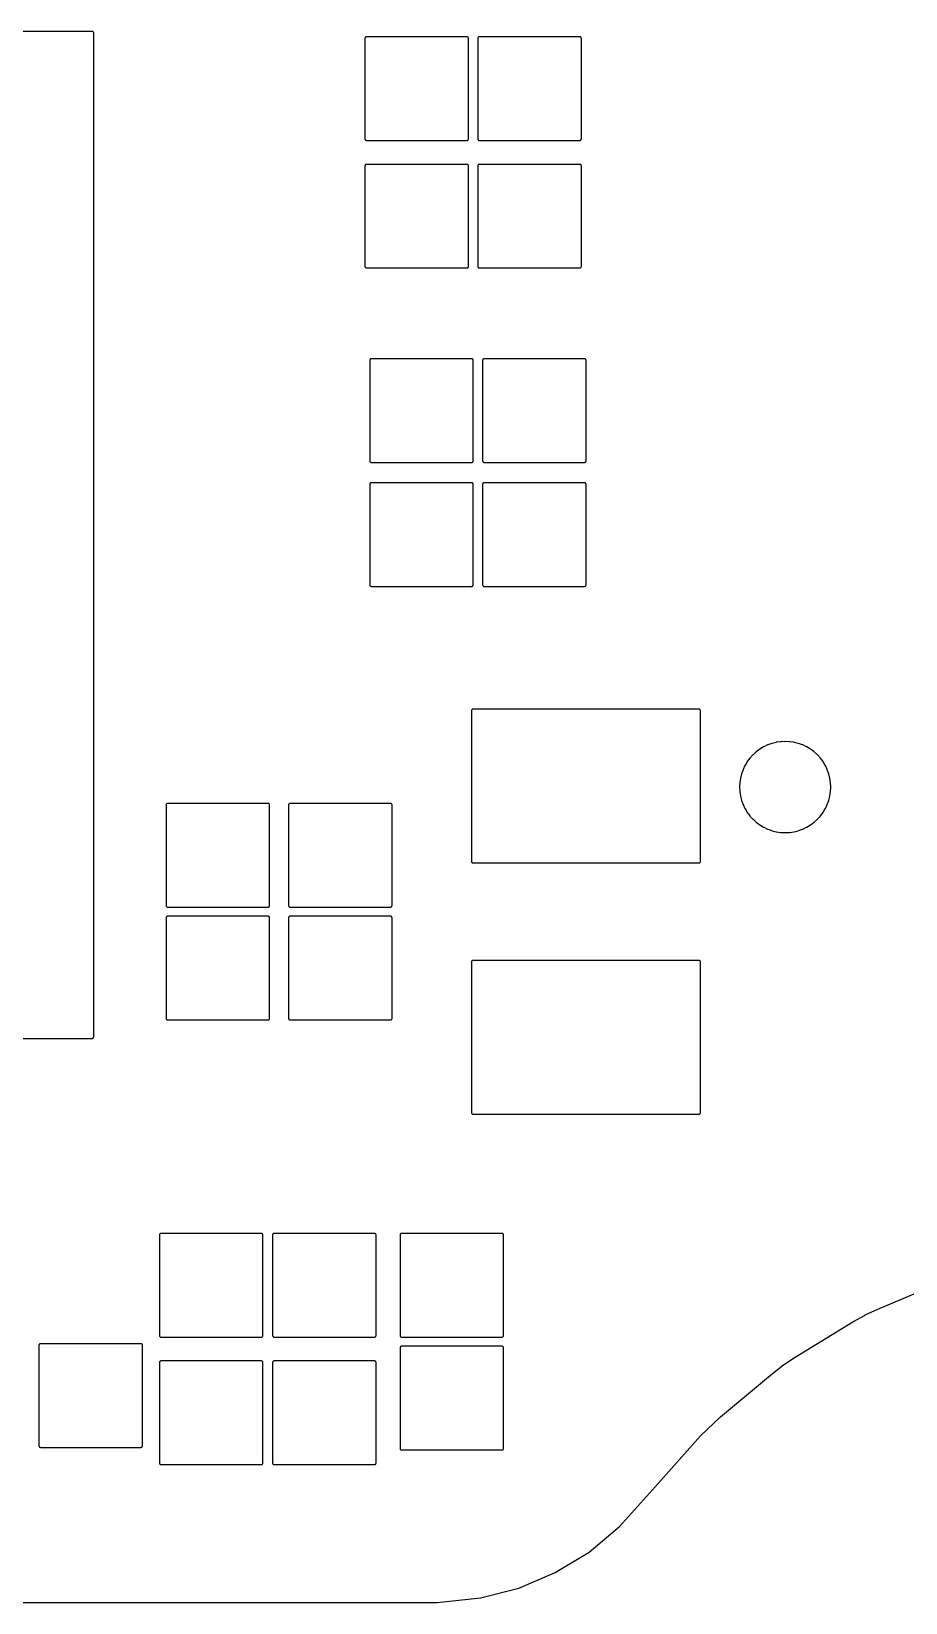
# Model space of a CAD drawing. Header units: inches. Extents: x -0.5 to 10, y -2.4 to 3.9.
# Drawn here: x 1.6391 to 1.9134, y 3.0051 to 3.4979 of the extents above; entities that cross this region are included whole.
import ezdxf

# ---------------------------------------------------------------- set-up
doc = ezdxf.new("R2010")
doc.units = ezdxf.units.IN

msp = doc.modelspace()

# ---------------------------------------------------------------- linework, layer by layer
for points in [[(1.61685, 3.18205), (1.65815, 3.18205), (1.658175, 3.182051), (1.658224, 3.182056), (1.658272, 3.182065), (1.658319, 3.182079), (1.658364, 3.182098), (1.658407, 3.182121), (1.658448, 3.182149), (1.658486, 3.18218), (1.65852, 3.182214), (1.658551, 3.182252), (1.658579, 3.182293), (1.658602, 3.182336), (1.658621, 3.182381), (1.658635, 3.182428), (1.658644, 3.182476), (1.658649, 3.182525), (1.65865, 3.18255), (1.65865, 3.21395), (1.658649, 3.213975), (1.658647, 3.214), (1.658649, 3.214025), (1.65865, 3.21405), (1.65865, 3.24545), (1.658649, 3.245475), (1.658647, 3.2455), (1.658649, 3.245525), (1.65865, 3.24555), (1.65865, 3.29265), (1.658649, 3.292675), (1.658647, 3.2927), (1.658649, 3.292725), (1.65865, 3.29275), (1.65865, 3.32415), (1.658649, 3.324175), (1.658647, 3.3242), (1.658649, 3.324225), (1.65865, 3.32425), (1.65865, 3.35565), (1.658649, 3.355675), (1.658647, 3.3557), (1.658649, 3.355725), (1.65865, 3.35575), (1.65865, 3.38715), (1.658649, 3.387175), (1.658647, 3.3872), (1.658649, 3.387225), (1.65865, 3.38725), (1.65865, 3.41865), (1.658649, 3.418675), (1.658647, 3.4187), (1.658649, 3.418725), (1.65865, 3.41875), (1.65865, 3.45015), (1.658649, 3.450175), (1.658647, 3.4502), (1.658649, 3.450225), (1.65865, 3.45025), (1.65865, 3.48165), (1.658649, 3.481675), (1.658647, 3.4817), (1.658649, 3.481725), (1.65865, 3.48175), (1.65865, 3.49745), (1.658649, 3.497475), (1.658644, 3.497524), (1.658635, 3.497572), (1.658621, 3.497619), (1.658602, 3.497664), (1.658579, 3.497707), (1.658551, 3.497748), (1.65852, 3.497786), (1.658486, 3.49782), (1.658448, 3.497851), (1.658407, 3.497879), (1.658364, 3.497902), (1.658319, 3.497921), (1.658272, 3.497935), (1.658224, 3.497944), (1.658175, 3.497949), (1.65815, 3.49795), (1.61685, 3.49795)], [(1.5818, 3.00505), (1.766369, 3.00505), (1.77999, 3.006486), (1.792021, 3.009593), (1.803465, 3.014434), (1.814071, 3.020906), (1.823651, 3.028902), (1.834904, 3.041489), (1.849056, 3.057319), (1.849069, 3.057333), (1.849081, 3.057346), (1.855268, 3.063326), (1.85528, 3.063336), (1.855295, 3.06335), (1.871596, 3.076954), (1.871605, 3.076962), (1.87161, 3.076965), (1.875056, 3.079632), (1.87507, 3.079643), (1.875086, 3.079653), (1.878719, 3.082058), (1.878724, 3.082062), (1.878734, 3.082068), (1.896858, 3.093127), (1.896863, 3.09313), (1.896874, 3.093136), (1.900674, 3.095267), (1.900693, 3.095277), (1.900707, 3.095284), (1.904654, 3.097128), (1.904664, 3.097133), (1.904671, 3.097136), (1.924224, 3.105409)]]:
    msp.add_lwpolyline(points)
for points in [[(1.744225, 3.463751), (1.744225, 3.463751), (1.74425, 3.46375), (1.77575, 3.46375), (1.775775, 3.463751), (1.775824, 3.463756), (1.775872, 3.463765), (1.775919, 3.463779), (1.775964, 3.463798), (1.776007, 3.463821), (1.776048, 3.463849), (1.776086, 3.46388), (1.77612, 3.463914), (1.776151, 3.463952), (1.776179, 3.463993), (1.776202, 3.464036), (1.776221, 3.464081), (1.776235, 3.464128), (1.776244, 3.464176), (1.776249, 3.464225), (1.77625, 3.46425), (1.77625, 3.49575), (1.776249, 3.495775), (1.776244, 3.495824), (1.776235, 3.495872), (1.776221, 3.495919), (1.776202, 3.495964), (1.776179, 3.496007), (1.776151, 3.496048), (1.77612, 3.496086), (1.776086, 3.49612), (1.776048, 3.496151), (1.776007, 3.496179), (1.775964, 3.496202), (1.775919, 3.496221), (1.775872, 3.496235), (1.775824, 3.496244), (1.775775, 3.496249), (1.77575, 3.49625), (1.74425, 3.49625), (1.744225, 3.496249), (1.744176, 3.496244), (1.744128, 3.496235), (1.744081, 3.496221), (1.744036, 3.496202), (1.743993, 3.496179), (1.743952, 3.496151), (1.743914, 3.49612), (1.74388, 3.496086), (1.743849, 3.496048), (1.743821, 3.496007), (1.743798, 3.495964), (1.743779, 3.495919), (1.743765, 3.495872), (1.743756, 3.495824), (1.743751, 3.495775), (1.74375, 3.49575), (1.74375, 3.46425), (1.743751, 3.464225), (1.743756, 3.464176), (1.743765, 3.464128), (1.743779, 3.464081), (1.743798, 3.464036), (1.743821, 3.463993), (1.743849, 3.463952), (1.74388, 3.463914), (1.743914, 3.46388), (1.743952, 3.463849), (1.743993, 3.463821), (1.744036, 3.463798), (1.744081, 3.463779), (1.744128, 3.463765), (1.744176, 3.463756)], [(1.779625, 3.463751), (1.779625, 3.463751), (1.77965, 3.46375), (1.81115, 3.46375), (1.811175, 3.463751), (1.811224, 3.463756), (1.811272, 3.463765), (1.811319, 3.463779), (1.811364, 3.463798), (1.811407, 3.463821), (1.811448, 3.463849), (1.811486, 3.46388), (1.81152, 3.463914), (1.811551, 3.463952), (1.811579, 3.463993), (1.811602, 3.464036), (1.811621, 3.464081), (1.811635, 3.464128), (1.811644, 3.464176), (1.811649, 3.464225), (1.81165, 3.46425), (1.81165, 3.49575), (1.811649, 3.495775), (1.811644, 3.495824), (1.811635, 3.495872), (1.811621, 3.495919), (1.811602, 3.495964), (1.811579, 3.496007), (1.811551, 3.496048), (1.81152, 3.496086), (1.811486, 3.49612), (1.811448, 3.496151), (1.811407, 3.496179), (1.811364, 3.496202), (1.811319, 3.496221), (1.811272, 3.496235), (1.811224, 3.496244), (1.811175, 3.496249), (1.81115, 3.49625), (1.77965, 3.49625), (1.779625, 3.496249), (1.779576, 3.496244), (1.779528, 3.496235), (1.779481, 3.496221), (1.779436, 3.496202), (1.779393, 3.496179), (1.779352, 3.496151), (1.779314, 3.49612), (1.77928, 3.496086), (1.779249, 3.496048), (1.779221, 3.496007), (1.779198, 3.495964), (1.779179, 3.495919), (1.779165, 3.495872), (1.779156, 3.495824), (1.779151, 3.495775), (1.77915, 3.49575), (1.77915, 3.46425), (1.779151, 3.464225), (1.779156, 3.464176), (1.779165, 3.464128), (1.779179, 3.464081), (1.779198, 3.464036), (1.779221, 3.463993), (1.779249, 3.463952), (1.77928, 3.463914), (1.779314, 3.46388), (1.779352, 3.463849), (1.779393, 3.463821), (1.779436, 3.463798), (1.779481, 3.463779), (1.779528, 3.463765), (1.779576, 3.463756)], [(1.744225, 3.423751), (1.744225, 3.423751), (1.74425, 3.42375), (1.77575, 3.42375), (1.775775, 3.423751), (1.775824, 3.423756), (1.775872, 3.423765), (1.775919, 3.423779), (1.775964, 3.423798), (1.776007, 3.423821), (1.776048, 3.423849), (1.776086, 3.42388), (1.77612, 3.423914), (1.776151, 3.423952), (1.776179, 3.423993), (1.776202, 3.424036), (1.776221, 3.424081), (1.776235, 3.424128), (1.776244, 3.424176), (1.776249, 3.424225), (1.77625, 3.42425), (1.77625, 3.45575), (1.776249, 3.455775), (1.776244, 3.455824), (1.776235, 3.455872), (1.776221, 3.455919), (1.776202, 3.455964), (1.776179, 3.456007), (1.776151, 3.456048), (1.77612, 3.456086), (1.776086, 3.45612), (1.776048, 3.456151), (1.776007, 3.456179), (1.775964, 3.456202), (1.775919, 3.456221), (1.775872, 3.456235), (1.775824, 3.456244), (1.775775, 3.456249), (1.77575, 3.45625), (1.74425, 3.45625), (1.744225, 3.456249), (1.744176, 3.456244), (1.744128, 3.456235), (1.744081, 3.456221), (1.744036, 3.456202), (1.743993, 3.456179), (1.743952, 3.456151), (1.743914, 3.45612), (1.74388, 3.456086), (1.743849, 3.456048), (1.743821, 3.456007), (1.743798, 3.455964), (1.743779, 3.455919), (1.743765, 3.455872), (1.743756, 3.455824), (1.743751, 3.455775), (1.74375, 3.45575), (1.74375, 3.42425), (1.743751, 3.424225), (1.743756, 3.424176), (1.743765, 3.424128), (1.743779, 3.424081), (1.743798, 3.424036), (1.743821, 3.423993), (1.743849, 3.423952), (1.74388, 3.423914), (1.743914, 3.42388), (1.743952, 3.423849), (1.743993, 3.423821), (1.744036, 3.423798), (1.744081, 3.423779), (1.744128, 3.423765), (1.744176, 3.423756)], [(1.779625, 3.423751), (1.779625, 3.423751), (1.77965, 3.42375), (1.81115, 3.42375), (1.811175, 3.423751), (1.811224, 3.423756), (1.811272, 3.423765), (1.811319, 3.423779), (1.811364, 3.423798), (1.811407, 3.423821), (1.811448, 3.423849), (1.811486, 3.42388), (1.81152, 3.423914), (1.811551, 3.423952), (1.811579, 3.423993), (1.811602, 3.424036), (1.811621, 3.424081), (1.811635, 3.424128), (1.811644, 3.424176), (1.811649, 3.424225), (1.81165, 3.42425), (1.81165, 3.45575), (1.811649, 3.455775), (1.811644, 3.455824), (1.811635, 3.455872), (1.811621, 3.455919), (1.811602, 3.455964), (1.811579, 3.456007), (1.811551, 3.456048), (1.81152, 3.456086), (1.811486, 3.45612), (1.811448, 3.456151), (1.811407, 3.456179), (1.811364, 3.456202), (1.811319, 3.456221), (1.811272, 3.456235), (1.811224, 3.456244), (1.811175, 3.456249), (1.81115, 3.45625), (1.77965, 3.45625), (1.779625, 3.456249), (1.779576, 3.456244), (1.779528, 3.456235), (1.779481, 3.456221), (1.779436, 3.456202), (1.779393, 3.456179), (1.779352, 3.456151), (1.779314, 3.45612), (1.77928, 3.456086), (1.779249, 3.456048), (1.779221, 3.456007), (1.779198, 3.455964), (1.779179, 3.455919), (1.779165, 3.455872), (1.779156, 3.455824), (1.779151, 3.455775), (1.77915, 3.45575), (1.77915, 3.42425), (1.779151, 3.424225), (1.779156, 3.424176), (1.779165, 3.424128), (1.779179, 3.424081), (1.779198, 3.424036), (1.779221, 3.423993), (1.779249, 3.423952), (1.77928, 3.423914), (1.779314, 3.42388), (1.779352, 3.423849), (1.779393, 3.423821), (1.779436, 3.423798), (1.779481, 3.423779), (1.779528, 3.423765), (1.779576, 3.423756)], [(1.745725, 3.362751), (1.745725, 3.362751), (1.74575, 3.36275), (1.77725, 3.36275), (1.777275, 3.362751), (1.777324, 3.362756), (1.777372, 3.362765), (1.777419, 3.362779), (1.777464, 3.362798), (1.777507, 3.362821), (1.777548, 3.362849), (1.777586, 3.36288), (1.77762, 3.362914), (1.777651, 3.362952), (1.777679, 3.362993), (1.777702, 3.363036), (1.777721, 3.363081), (1.777735, 3.363128), (1.777744, 3.363176), (1.777749, 3.363225), (1.77775, 3.36325), (1.77775, 3.39475), (1.777749, 3.394775), (1.777744, 3.394824), (1.777735, 3.394872), (1.777721, 3.394919), (1.777702, 3.394964), (1.777679, 3.395007), (1.777651, 3.395048), (1.77762, 3.395086), (1.777586, 3.39512), (1.777548, 3.395151), (1.777507, 3.395179), (1.777464, 3.395202), (1.777419, 3.395221), (1.777372, 3.395235), (1.777324, 3.395244), (1.777275, 3.395249), (1.77725, 3.39525), (1.74575, 3.39525), (1.745725, 3.395249), (1.745676, 3.395244), (1.745628, 3.395235), (1.745581, 3.395221), (1.745536, 3.395202), (1.745493, 3.395179), (1.745452, 3.395151), (1.745414, 3.39512), (1.74538, 3.395086), (1.745349, 3.395048), (1.745321, 3.395007), (1.745298, 3.394964), (1.745279, 3.394919), (1.745265, 3.394872), (1.745256, 3.394824), (1.745251, 3.394775), (1.74525, 3.39475), (1.74525, 3.36325), (1.745251, 3.363225), (1.745256, 3.363176), (1.745265, 3.363128), (1.745279, 3.363081), (1.745298, 3.363036), (1.745321, 3.362993), (1.745349, 3.362952), (1.74538, 3.362914), (1.745414, 3.36288), (1.745452, 3.362849), (1.745493, 3.362821), (1.745536, 3.362798), (1.745581, 3.362779), (1.745628, 3.362765), (1.745676, 3.362756)], [(1.781125, 3.362751), (1.781125, 3.362751), (1.78115, 3.36275), (1.81265, 3.36275), (1.812675, 3.362751), (1.812724, 3.362756), (1.812772, 3.362765), (1.812819, 3.362779), (1.812864, 3.362798), (1.812907, 3.362821), (1.812948, 3.362849), (1.812986, 3.36288), (1.81302, 3.362914), (1.813051, 3.362952), (1.813079, 3.362993), (1.813102, 3.363036), (1.813121, 3.363081), (1.813135, 3.363128), (1.813144, 3.363176), (1.813149, 3.363225), (1.81315, 3.36325), (1.81315, 3.39475), (1.813149, 3.394775), (1.813144, 3.394824), (1.813135, 3.394872), (1.813121, 3.394919), (1.813102, 3.394964), (1.813079, 3.395007), (1.813051, 3.395048), (1.81302, 3.395086), (1.812986, 3.39512), (1.812948, 3.395151), (1.812907, 3.395179), (1.812864, 3.395202), (1.812819, 3.395221), (1.812772, 3.395235), (1.812724, 3.395244), (1.812675, 3.395249), (1.81265, 3.39525), (1.78115, 3.39525), (1.781125, 3.395249), (1.781076, 3.395244), (1.781028, 3.395235), (1.780981, 3.395221), (1.780936, 3.395202), (1.780893, 3.395179), (1.780852, 3.395151), (1.780814, 3.39512), (1.78078, 3.395086), (1.780749, 3.395048), (1.780721, 3.395007), (1.780698, 3.394964), (1.780679, 3.394919), (1.780665, 3.394872), (1.780656, 3.394824), (1.780651, 3.394775), (1.78065, 3.39475), (1.78065, 3.36325), (1.780651, 3.363225), (1.780656, 3.363176), (1.780665, 3.363128), (1.780679, 3.363081), (1.780698, 3.363036), (1.780721, 3.362993), (1.780749, 3.362952), (1.78078, 3.362914), (1.780814, 3.36288), (1.780852, 3.362849), (1.780893, 3.362821), (1.780936, 3.362798), (1.780981, 3.362779), (1.781028, 3.362765), (1.781076, 3.362756)], [(1.745725, 3.323851), (1.745725, 3.323851), (1.74575, 3.32385), (1.77725, 3.32385), (1.777275, 3.323851), (1.777324, 3.323856), (1.777372, 3.323865), (1.777419, 3.323879), (1.777464, 3.323898), (1.777507, 3.323921), (1.777548, 3.323949), (1.777586, 3.32398), (1.77762, 3.324014), (1.777651, 3.324052), (1.777679, 3.324093), (1.777702, 3.324136), (1.777721, 3.324181), (1.777735, 3.324228), (1.777744, 3.324276), (1.777749, 3.324325), (1.77775, 3.32435), (1.77775, 3.35585), (1.777749, 3.355875), (1.777744, 3.355924), (1.777735, 3.355972), (1.777721, 3.356019), (1.777702, 3.356064), (1.777679, 3.356107), (1.777651, 3.356148), (1.77762, 3.356186), (1.777586, 3.35622), (1.777548, 3.356251), (1.777507, 3.356279), (1.777464, 3.356302), (1.777419, 3.356321), (1.777372, 3.356335), (1.777324, 3.356344), (1.777275, 3.356349), (1.77725, 3.35635), (1.74575, 3.35635), (1.745725, 3.356349), (1.745676, 3.356344), (1.745628, 3.356335), (1.745581, 3.356321), (1.745536, 3.356302), (1.745493, 3.356279), (1.745452, 3.356251), (1.745414, 3.35622), (1.74538, 3.356186), (1.745349, 3.356148), (1.745321, 3.356107), (1.745298, 3.356064), (1.745279, 3.356019), (1.745265, 3.355972), (1.745256, 3.355924), (1.745251, 3.355875), (1.74525, 3.35585), (1.74525, 3.32435), (1.745251, 3.324325), (1.745256, 3.324276), (1.745265, 3.324228), (1.745279, 3.324181), (1.745298, 3.324136), (1.745321, 3.324093), (1.745349, 3.324052), (1.74538, 3.324014), (1.745414, 3.32398), (1.745452, 3.323949), (1.745493, 3.323921), (1.745536, 3.323898), (1.745581, 3.323879), (1.745628, 3.323865), (1.745676, 3.323856)], [(1.781125, 3.323851), (1.781125, 3.323851), (1.78115, 3.32385), (1.81265, 3.32385), (1.812675, 3.323851), (1.812724, 3.323856), (1.812772, 3.323865), (1.812819, 3.323879), (1.812864, 3.323898), (1.812907, 3.323921), (1.812948, 3.323949), (1.812986, 3.32398), (1.81302, 3.324014), (1.813051, 3.324052), (1.813079, 3.324093), (1.813102, 3.324136), (1.813121, 3.324181), (1.813135, 3.324228), (1.813144, 3.324276), (1.813149, 3.324325), (1.81315, 3.32435), (1.81315, 3.35585), (1.813149, 3.355875), (1.813144, 3.355924), (1.813135, 3.355972), (1.813121, 3.356019), (1.813102, 3.356064), (1.813079, 3.356107), (1.813051, 3.356148), (1.81302, 3.356186), (1.812986, 3.35622), (1.812948, 3.356251), (1.812907, 3.356279), (1.812864, 3.356302), (1.812819, 3.356321), (1.812772, 3.356335), (1.812724, 3.356344), (1.812675, 3.356349), (1.81265, 3.35635), (1.78115, 3.35635), (1.781125, 3.356349), (1.781076, 3.356344), (1.781028, 3.356335), (1.780981, 3.356321), (1.780936, 3.356302), (1.780893, 3.356279), (1.780852, 3.356251), (1.780814, 3.35622), (1.78078, 3.356186), (1.780749, 3.356148), (1.780721, 3.356107), (1.780698, 3.356064), (1.780679, 3.356019), (1.780665, 3.355972), (1.780656, 3.355924), (1.780651, 3.355875), (1.78065, 3.35585), (1.78065, 3.32435), (1.780651, 3.324325), (1.780656, 3.324276), (1.780665, 3.324228), (1.780679, 3.324181), (1.780698, 3.324136), (1.780721, 3.324093), (1.780749, 3.324052), (1.78078, 3.324014), (1.780814, 3.32398), (1.780852, 3.323949), (1.780893, 3.323921), (1.780936, 3.323898), (1.780981, 3.323879), (1.781028, 3.323865), (1.781076, 3.323856)], [(1.777625, 3.237101), (1.777625, 3.237101), (1.77765, 3.2371), (1.84855, 3.2371), (1.848575, 3.237101), (1.848624, 3.237106), (1.848672, 3.237115), (1.848719, 3.237129), (1.848764, 3.237148), (1.848807, 3.237171), (1.848848, 3.237199), (1.848886, 3.23723), (1.84892, 3.237264), (1.848951, 3.237302), (1.848979, 3.237343), (1.849002, 3.237386), (1.849021, 3.237431), (1.849035, 3.237478), (1.849044, 3.237526), (1.849049, 3.237575), (1.84905, 3.2376), (1.84905, 3.2848), (1.849049, 3.284825), (1.849044, 3.284874), (1.849035, 3.284922), (1.849021, 3.284969), (1.849002, 3.285014), (1.848979, 3.285057), (1.848951, 3.285098), (1.84892, 3.285136), (1.848886, 3.28517), (1.848848, 3.285201), (1.848807, 3.285229), (1.848764, 3.285252), (1.848719, 3.285271), (1.848672, 3.285285), (1.848624, 3.285294), (1.848575, 3.285299), (1.84855, 3.2853), (1.77765, 3.2853), (1.777625, 3.285299), (1.777576, 3.285294), (1.777528, 3.285285), (1.777481, 3.285271), (1.777436, 3.285252), (1.777393, 3.285229), (1.777352, 3.285201), (1.777314, 3.28517), (1.77728, 3.285136), (1.777249, 3.285098), (1.777221, 3.285057), (1.777198, 3.285014), (1.777179, 3.284969), (1.777165, 3.284922), (1.777156, 3.284874), (1.777151, 3.284825), (1.77715, 3.2848), (1.77715, 3.2376), (1.777151, 3.237575), (1.777156, 3.237526), (1.777165, 3.237478), (1.777179, 3.237431), (1.777198, 3.237386), (1.777221, 3.237343), (1.777249, 3.237302), (1.77728, 3.237264), (1.777314, 3.23723), (1.777352, 3.237199), (1.777393, 3.237171), (1.777436, 3.237148), (1.777481, 3.237129), (1.777528, 3.237115), (1.777576, 3.237106)], [(1.889899, 3.260925), (1.889833, 3.262277), (1.889831, 3.262304), (1.889828, 3.262326), (1.889629, 3.263666), (1.889625, 3.263689), (1.88962, 3.263714), (1.889291, 3.265027), (1.889285, 3.265049), (1.889277, 3.265074), (1.88882, 3.266349), (1.888812, 3.266371), (1.888802, 3.266395), (1.888223, 3.267619), (1.888213, 3.267639), (1.888199, 3.267662), (1.887503, 3.268824), (1.887488, 3.268848), (1.887476, 3.268865), (1.886669, 3.269952), (1.886655, 3.269971), (1.886638, 3.26999), (1.885729, 3.270994), (1.885712, 3.271012), (1.885694, 3.271029), (1.88469, 3.271938), (1.884671, 3.271955), (1.884652, 3.271969), (1.883565, 3.272776), (1.883548, 3.272788), (1.883524, 3.272803), (1.882362, 3.273499), (1.882339, 3.273513), (1.882319, 3.273523), (1.881095, 3.274102), (1.881071, 3.274112), (1.881049, 3.27412), (1.879774, 3.274577), (1.879749, 3.274585), (1.879727, 3.274591), (1.878414, 3.27492), (1.878389, 3.274925), (1.878366, 3.274929), (1.877026, 3.275128), (1.877004, 3.275131), (1.876977, 3.275133), (1.875625, 3.275199), (1.8756, 3.2752), (1.875575, 3.275199), (1.874223, 3.275133), (1.874196, 3.275131), (1.874174, 3.275128), (1.872834, 3.274929), (1.872811, 3.274925), (1.872786, 3.27492), (1.871473, 3.274591), (1.871451, 3.274585), (1.871426, 3.274577), (1.870151, 3.27412), (1.870129, 3.274112), (1.870105, 3.274102), (1.868881, 3.273523), (1.868861, 3.273513), (1.868838, 3.273499), (1.867676, 3.272803), (1.867652, 3.272788), (1.867635, 3.272776), (1.866548, 3.271969), (1.866529, 3.271955), (1.86651, 3.271938), (1.865506, 3.271029), (1.865488, 3.271012), (1.865471, 3.270994), (1.864562, 3.26999), (1.864545, 3.269971), (1.864531, 3.269952), (1.863724, 3.268865), (1.863712, 3.268848), (1.863697, 3.268824), (1.863001, 3.267662), (1.862987, 3.267639), (1.862977, 3.267619), (1.862398, 3.266395), (1.862388, 3.266371), (1.86238, 3.266349), (1.861923, 3.265074), (1.861915, 3.265049), (1.861909, 3.265027), (1.86158, 3.263714), (1.861575, 3.263689), (1.861571, 3.263666), (1.861372, 3.262326), (1.861369, 3.262304), (1.861367, 3.262277), (1.861301, 3.260925), (1.8613, 3.2609), (1.861301, 3.260875), (1.861367, 3.259523), (1.861369, 3.259496), (1.861372, 3.259474), (1.861571, 3.258134), (1.861575, 3.258111), (1.86158, 3.258086), (1.861909, 3.256773), (1.861915, 3.256751), (1.861923, 3.256726), (1.86238, 3.255451), (1.862388, 3.255429), (1.862398, 3.255405), (1.862977, 3.254181), (1.862987, 3.254161), (1.863001, 3.254138), (1.863697, 3.252976), (1.863712, 3.252952), (1.863724, 3.252935), (1.864531, 3.251848), (1.864545, 3.251829), (1.864562, 3.25181), (1.865471, 3.250806), (1.865488, 3.250788), (1.865506, 3.250771), (1.86651, 3.249862), (1.866529, 3.249845), (1.866548, 3.249831), (1.867635, 3.249024), (1.867652, 3.249012), (1.867676, 3.248997), (1.868838, 3.248301), (1.868861, 3.248287), (1.868881, 3.248277), (1.870105, 3.247698), (1.870129, 3.247688), (1.870151, 3.24768), (1.871426, 3.247223), (1.871451, 3.247215), (1.871473, 3.247209), (1.872786, 3.24688), (1.872811, 3.246875), (1.872834, 3.246871), (1.874174, 3.246672), (1.874196, 3.246669), (1.874223, 3.246667), (1.875575, 3.246601), (1.8756, 3.2466), (1.875625, 3.246601), (1.876977, 3.246667), (1.877004, 3.246669), (1.877026, 3.246672), (1.878366, 3.246871), (1.878389, 3.246875), (1.878414, 3.24688), (1.879727, 3.247209), (1.879749, 3.247215), (1.879774, 3.247223), (1.881049, 3.24768), (1.881071, 3.247688), (1.881095, 3.247698), (1.882319, 3.248277), (1.882339, 3.248287), (1.882362, 3.248301), (1.883524, 3.248997), (1.883548, 3.249012), (1.883565, 3.249024), (1.884652, 3.249831), (1.884671, 3.249845), (1.88469, 3.249862), (1.885694, 3.250771), (1.885712, 3.250788), (1.885729, 3.250806), (1.886638, 3.25181), (1.886655, 3.251829), (1.886669, 3.251848), (1.887476, 3.252935), (1.887488, 3.252952), (1.887503, 3.252976), (1.888199, 3.254138), (1.888213, 3.254161), (1.888223, 3.254181), (1.888802, 3.255405), (1.888812, 3.255429), (1.88882, 3.255451), (1.889277, 3.256726), (1.889285, 3.256751), (1.889291, 3.256773), (1.88962, 3.258086), (1.889625, 3.258111), (1.889629, 3.258134), (1.889828, 3.259474), (1.889831, 3.259496), (1.889833, 3.259523), (1.889899, 3.260875), (1.8899, 3.2609)], [(1.681825, 3.223251), (1.681825, 3.223251), (1.68185, 3.22325), (1.71335, 3.22325), (1.713375, 3.223251), (1.713424, 3.223256), (1.713472, 3.223265), (1.713519, 3.223279), (1.713564, 3.223298), (1.713607, 3.223321), (1.713648, 3.223349), (1.713686, 3.22338), (1.71372, 3.223414), (1.713751, 3.223452), (1.713779, 3.223493), (1.713802, 3.223536), (1.713821, 3.223581), (1.713835, 3.223628), (1.713844, 3.223676), (1.713849, 3.223725), (1.71385, 3.22375), (1.71385, 3.25525), (1.713849, 3.255275), (1.713844, 3.255324), (1.713835, 3.255372), (1.713821, 3.255419), (1.713802, 3.255464), (1.713779, 3.255507), (1.713751, 3.255548), (1.71372, 3.255586), (1.713686, 3.25562), (1.713648, 3.255651), (1.713607, 3.255679), (1.713564, 3.255702), (1.713519, 3.255721), (1.713472, 3.255735), (1.713424, 3.255744), (1.713375, 3.255749), (1.71335, 3.25575), (1.68185, 3.25575), (1.681825, 3.255749), (1.681776, 3.255744), (1.681728, 3.255735), (1.681681, 3.255721), (1.681636, 3.255702), (1.681593, 3.255679), (1.681552, 3.255651), (1.681514, 3.25562), (1.68148, 3.255586), (1.681449, 3.255548), (1.681421, 3.255507), (1.681398, 3.255464), (1.681379, 3.255419), (1.681365, 3.255372), (1.681356, 3.255324), (1.681351, 3.255275), (1.68135, 3.25525), (1.68135, 3.22375), (1.681351, 3.223725), (1.681356, 3.223676), (1.681365, 3.223628), (1.681379, 3.223581), (1.681398, 3.223536), (1.681421, 3.223493), (1.681449, 3.223452), (1.68148, 3.223414), (1.681514, 3.22338), (1.681552, 3.223349), (1.681593, 3.223321), (1.681636, 3.223298), (1.681681, 3.223279), (1.681728, 3.223265), (1.681776, 3.223256)], [(1.720225, 3.223251), (1.720225, 3.223251), (1.72025, 3.22325), (1.75175, 3.22325), (1.751775, 3.223251), (1.751824, 3.223256), (1.751872, 3.223265), (1.751919, 3.223279), (1.751964, 3.223298), (1.752007, 3.223321), (1.752048, 3.223349), (1.752086, 3.22338), (1.75212, 3.223414), (1.752151, 3.223452), (1.752179, 3.223493), (1.752202, 3.223536), (1.752221, 3.223581), (1.752235, 3.223628), (1.752244, 3.223676), (1.752249, 3.223725), (1.75225, 3.22375), (1.75225, 3.25525), (1.752249, 3.255275), (1.752244, 3.255324), (1.752235, 3.255372), (1.752221, 3.255419), (1.752202, 3.255464), (1.752179, 3.255507), (1.752151, 3.255548), (1.75212, 3.255586), (1.752086, 3.25562), (1.752048, 3.255651), (1.752007, 3.255679), (1.751964, 3.255702), (1.751919, 3.255721), (1.751872, 3.255735), (1.751824, 3.255744), (1.751775, 3.255749), (1.75175, 3.25575), (1.72025, 3.25575), (1.720225, 3.255749), (1.720176, 3.255744), (1.720128, 3.255735), (1.720081, 3.255721), (1.720036, 3.255702), (1.719993, 3.255679), (1.719952, 3.255651), (1.719914, 3.25562), (1.71988, 3.255586), (1.719849, 3.255548), (1.719821, 3.255507), (1.719798, 3.255464), (1.719779, 3.255419), (1.719765, 3.255372), (1.719756, 3.255324), (1.719751, 3.255275), (1.71975, 3.25525), (1.71975, 3.22375), (1.719751, 3.223725), (1.719756, 3.223676), (1.719765, 3.223628), (1.719779, 3.223581), (1.719798, 3.223536), (1.719821, 3.223493), (1.719849, 3.223452), (1.71988, 3.223414), (1.719914, 3.22338), (1.719952, 3.223349), (1.719993, 3.223321), (1.720036, 3.223298), (1.720081, 3.223279), (1.720128, 3.223265), (1.720176, 3.223256)], [(1.681825, 3.187851), (1.681825, 3.187851), (1.68185, 3.18785), (1.71335, 3.18785), (1.713375, 3.187851), (1.713424, 3.187856), (1.713472, 3.187865), (1.713519, 3.187879), (1.713564, 3.187898), (1.713607, 3.187921), (1.713648, 3.187949), (1.713686, 3.18798), (1.71372, 3.188014), (1.713751, 3.188052), (1.713779, 3.188093), (1.713802, 3.188136), (1.713821, 3.188181), (1.713835, 3.188228), (1.713844, 3.188276), (1.713849, 3.188325), (1.71385, 3.18835), (1.71385, 3.21985), (1.713849, 3.219875), (1.713844, 3.219924), (1.713835, 3.219972), (1.713821, 3.220019), (1.713802, 3.220064), (1.713779, 3.220107), (1.713751, 3.220148), (1.71372, 3.220186), (1.713686, 3.22022), (1.713648, 3.220251), (1.713607, 3.220279), (1.713564, 3.220302), (1.713519, 3.220321), (1.713472, 3.220335), (1.713424, 3.220344), (1.713375, 3.220349), (1.71335, 3.22035), (1.68185, 3.22035), (1.681825, 3.220349), (1.681776, 3.220344), (1.681728, 3.220335), (1.681681, 3.220321), (1.681636, 3.220302), (1.681593, 3.220279), (1.681552, 3.220251), (1.681514, 3.22022), (1.68148, 3.220186), (1.681449, 3.220148), (1.681421, 3.220107), (1.681398, 3.220064), (1.681379, 3.220019), (1.681365, 3.219972), (1.681356, 3.219924), (1.681351, 3.219875), (1.68135, 3.21985), (1.68135, 3.18835), (1.681351, 3.188325), (1.681356, 3.188276), (1.681365, 3.188228), (1.681379, 3.188181), (1.681398, 3.188136), (1.681421, 3.188093), (1.681449, 3.188052), (1.68148, 3.188014), (1.681514, 3.18798), (1.681552, 3.187949), (1.681593, 3.187921), (1.681636, 3.187898), (1.681681, 3.187879), (1.681728, 3.187865), (1.681776, 3.187856)], [(1.720225, 3.187851), (1.720225, 3.187851), (1.72025, 3.18785), (1.75175, 3.18785), (1.751775, 3.187851), (1.751824, 3.187856), (1.751872, 3.187865), (1.751919, 3.187879), (1.751964, 3.187898), (1.752007, 3.187921), (1.752048, 3.187949), (1.752086, 3.18798), (1.75212, 3.188014), (1.752151, 3.188052), (1.752179, 3.188093), (1.752202, 3.188136), (1.752221, 3.188181), (1.752235, 3.188228), (1.752244, 3.188276), (1.752249, 3.188325), (1.75225, 3.18835), (1.75225, 3.21985), (1.752249, 3.219875), (1.752244, 3.219924), (1.752235, 3.219972), (1.752221, 3.220019), (1.752202, 3.220064), (1.752179, 3.220107), (1.752151, 3.220148), (1.75212, 3.220186), (1.752086, 3.22022), (1.752048, 3.220251), (1.752007, 3.220279), (1.751964, 3.220302), (1.751919, 3.220321), (1.751872, 3.220335), (1.751824, 3.220344), (1.751775, 3.220349), (1.75175, 3.22035), (1.72025, 3.22035), (1.720225, 3.220349), (1.720176, 3.220344), (1.720128, 3.220335), (1.720081, 3.220321), (1.720036, 3.220302), (1.719993, 3.220279), (1.719952, 3.220251), (1.719914, 3.22022), (1.71988, 3.220186), (1.719849, 3.220148), (1.719821, 3.220107), (1.719798, 3.220064), (1.719779, 3.220019), (1.719765, 3.219972), (1.719756, 3.219924), (1.719751, 3.219875), (1.71975, 3.21985), (1.71975, 3.18835), (1.719751, 3.188325), (1.719756, 3.188276), (1.719765, 3.188228), (1.719779, 3.188181), (1.719798, 3.188136), (1.719821, 3.188093), (1.719849, 3.188052), (1.71988, 3.188014), (1.719914, 3.18798), (1.719952, 3.187949), (1.719993, 3.187921), (1.720036, 3.187898), (1.720081, 3.187879), (1.720128, 3.187865), (1.720176, 3.187856)], [(1.777625, 3.158301), (1.777625, 3.158301), (1.77765, 3.1583), (1.84855, 3.1583), (1.848575, 3.158301), (1.848624, 3.158306), (1.848672, 3.158315), (1.848719, 3.158329), (1.848764, 3.158348), (1.848807, 3.158371), (1.848848, 3.158399), (1.848886, 3.15843), (1.84892, 3.158464), (1.848951, 3.158502), (1.848979, 3.158543), (1.849002, 3.158586), (1.849021, 3.158631), (1.849035, 3.158678), (1.849044, 3.158726), (1.849049, 3.158775), (1.84905, 3.1588), (1.84905, 3.206), (1.849049, 3.206025), (1.849044, 3.206074), (1.849035, 3.206122), (1.849021, 3.206169), (1.849002, 3.206214), (1.848979, 3.206257), (1.848951, 3.206298), (1.84892, 3.206336), (1.848886, 3.20637), (1.848848, 3.206401), (1.848807, 3.206429), (1.848764, 3.206452), (1.848719, 3.206471), (1.848672, 3.206485), (1.848624, 3.206494), (1.848575, 3.206499), (1.84855, 3.2065), (1.77765, 3.2065), (1.777625, 3.206499), (1.777576, 3.206494), (1.777528, 3.206485), (1.777481, 3.206471), (1.777436, 3.206452), (1.777393, 3.206429), (1.777352, 3.206401), (1.777314, 3.20637), (1.77728, 3.206336), (1.777249, 3.206298), (1.777221, 3.206257), (1.777198, 3.206214), (1.777179, 3.206169), (1.777165, 3.206122), (1.777156, 3.206074), (1.777151, 3.206025), (1.77715, 3.206), (1.77715, 3.1588), (1.777151, 3.158775), (1.777156, 3.158726), (1.777165, 3.158678), (1.777179, 3.158631), (1.777198, 3.158586), (1.777221, 3.158543), (1.777249, 3.158502), (1.77728, 3.158464), (1.777314, 3.15843), (1.777352, 3.158399), (1.777393, 3.158371), (1.777436, 3.158348), (1.777481, 3.158329), (1.777528, 3.158315), (1.777576, 3.158306)], [(1.679725, 3.088351), (1.679725, 3.088351), (1.67975, 3.08835), (1.71125, 3.08835), (1.711275, 3.088351), (1.711324, 3.088356), (1.711372, 3.088365), (1.711419, 3.088379), (1.711464, 3.088398), (1.711507, 3.088421), (1.711548, 3.088449), (1.711586, 3.08848), (1.71162, 3.088514), (1.711651, 3.088552), (1.711679, 3.088593), (1.711702, 3.088636), (1.711721, 3.088681), (1.711735, 3.088728), (1.711744, 3.088776), (1.711749, 3.088825), (1.71175, 3.08885), (1.71175, 3.12035), (1.711749, 3.120375), (1.711744, 3.120424), (1.711735, 3.120472), (1.711721, 3.120519), (1.711702, 3.120564), (1.711679, 3.120607), (1.711651, 3.120648), (1.71162, 3.120686), (1.711586, 3.12072), (1.711548, 3.120751), (1.711507, 3.120779), (1.711464, 3.120802), (1.711419, 3.120821), (1.711372, 3.120835), (1.711324, 3.120844), (1.711275, 3.120849), (1.71125, 3.12085), (1.67975, 3.12085), (1.679725, 3.120849), (1.679676, 3.120844), (1.679628, 3.120835), (1.679581, 3.120821), (1.679536, 3.120802), (1.679493, 3.120779), (1.679452, 3.120751), (1.679414, 3.12072), (1.67938, 3.120686), (1.679349, 3.120648), (1.679321, 3.120607), (1.679298, 3.120564), (1.679279, 3.120519), (1.679265, 3.120472), (1.679256, 3.120424), (1.679251, 3.120375), (1.67925, 3.12035), (1.67925, 3.08885), (1.679251, 3.088825), (1.679256, 3.088776), (1.679265, 3.088728), (1.679279, 3.088681), (1.679298, 3.088636), (1.679321, 3.088593), (1.679349, 3.088552), (1.67938, 3.088514), (1.679414, 3.08848), (1.679452, 3.088449), (1.679493, 3.088421), (1.679536, 3.088398), (1.679581, 3.088379), (1.679628, 3.088365), (1.679676, 3.088356)], [(1.715225, 3.088351), (1.715225, 3.088351), (1.71525, 3.08835), (1.74675, 3.08835), (1.746775, 3.088351), (1.746824, 3.088356), (1.746872, 3.088365), (1.746919, 3.088379), (1.746964, 3.088398), (1.747007, 3.088421), (1.747048, 3.088449), (1.747086, 3.08848), (1.74712, 3.088514), (1.747151, 3.088552), (1.747179, 3.088593), (1.747202, 3.088636), (1.747221, 3.088681), (1.747235, 3.088728), (1.747244, 3.088776), (1.747249, 3.088825), (1.74725, 3.08885), (1.74725, 3.12035), (1.747249, 3.120375), (1.747244, 3.120424), (1.747235, 3.120472), (1.747221, 3.120519), (1.747202, 3.120564), (1.747179, 3.120607), (1.747151, 3.120648), (1.74712, 3.120686), (1.747086, 3.12072), (1.747048, 3.120751), (1.747007, 3.120779), (1.746964, 3.120802), (1.746919, 3.120821), (1.746872, 3.120835), (1.746824, 3.120844), (1.746775, 3.120849), (1.74675, 3.12085), (1.71525, 3.12085), (1.715225, 3.120849), (1.715176, 3.120844), (1.715128, 3.120835), (1.715081, 3.120821), (1.715036, 3.120802), (1.714993, 3.120779), (1.714952, 3.120751), (1.714914, 3.12072), (1.71488, 3.120686), (1.714849, 3.120648), (1.714821, 3.120607), (1.714798, 3.120564), (1.714779, 3.120519), (1.714765, 3.120472), (1.714756, 3.120424), (1.714751, 3.120375), (1.71475, 3.12035), (1.71475, 3.08885), (1.714751, 3.088825), (1.714756, 3.088776), (1.714765, 3.088728), (1.714779, 3.088681), (1.714798, 3.088636), (1.714821, 3.088593), (1.714849, 3.088552), (1.71488, 3.088514), (1.714914, 3.08848), (1.714952, 3.088449), (1.714993, 3.088421), (1.715036, 3.088398), (1.715081, 3.088379), (1.715128, 3.088365), (1.715176, 3.088356)], [(1.755225, 3.088351), (1.755225, 3.088351), (1.75525, 3.08835), (1.78675, 3.08835), (1.786775, 3.088351), (1.786824, 3.088356), (1.786872, 3.088365), (1.786919, 3.088379), (1.786964, 3.088398), (1.787007, 3.088421), (1.787048, 3.088449), (1.787086, 3.08848), (1.78712, 3.088514), (1.787151, 3.088552), (1.787179, 3.088593), (1.787202, 3.088636), (1.787221, 3.088681), (1.787235, 3.088728), (1.787244, 3.088776), (1.787249, 3.088825), (1.78725, 3.08885), (1.78725, 3.12035), (1.787249, 3.120375), (1.787244, 3.120424), (1.787235, 3.120472), (1.787221, 3.120519), (1.787202, 3.120564), (1.787179, 3.120607), (1.787151, 3.120648), (1.78712, 3.120686), (1.787086, 3.12072), (1.787048, 3.120751), (1.787007, 3.120779), (1.786964, 3.120802), (1.786919, 3.120821), (1.786872, 3.120835), (1.786824, 3.120844), (1.786775, 3.120849), (1.78675, 3.12085), (1.75525, 3.12085), (1.755225, 3.120849), (1.755176, 3.120844), (1.755128, 3.120835), (1.755081, 3.120821), (1.755036, 3.120802), (1.754993, 3.120779), (1.754952, 3.120751), (1.754914, 3.12072), (1.75488, 3.120686), (1.754849, 3.120648), (1.754821, 3.120607), (1.754798, 3.120564), (1.754779, 3.120519), (1.754765, 3.120472), (1.754756, 3.120424), (1.754751, 3.120375), (1.75475, 3.12035), (1.75475, 3.08885), (1.754751, 3.088825), (1.754756, 3.088776), (1.754765, 3.088728), (1.754779, 3.088681), (1.754798, 3.088636), (1.754821, 3.088593), (1.754849, 3.088552), (1.75488, 3.088514), (1.754914, 3.08848), (1.754952, 3.088449), (1.754993, 3.088421), (1.755036, 3.088398), (1.755081, 3.088379), (1.755128, 3.088365), (1.755176, 3.088356)], [(1.641925, 3.053751), (1.641925, 3.053751), (1.64195, 3.05375), (1.67345, 3.05375), (1.673475, 3.053751), (1.673524, 3.053756), (1.673572, 3.053765), (1.673619, 3.053779), (1.673664, 3.053798), (1.673707, 3.053821), (1.673748, 3.053849), (1.673786, 3.05388), (1.67382, 3.053914), (1.673851, 3.053952), (1.673879, 3.053993), (1.673902, 3.054036), (1.673921, 3.054081), (1.673935, 3.054128), (1.673944, 3.054176), (1.673949, 3.054225), (1.67395, 3.05425), (1.67395, 3.08575), (1.673949, 3.085775), (1.673944, 3.085824), (1.673935, 3.085872), (1.673921, 3.085919), (1.673902, 3.085964), (1.673879, 3.086007), (1.673851, 3.086048), (1.67382, 3.086086), (1.673786, 3.08612), (1.673748, 3.086151), (1.673707, 3.086179), (1.673664, 3.086202), (1.673619, 3.086221), (1.673572, 3.086235), (1.673524, 3.086244), (1.673475, 3.086249), (1.67345, 3.08625), (1.64195, 3.08625), (1.641925, 3.086249), (1.641876, 3.086244), (1.641828, 3.086235), (1.641781, 3.086221), (1.641736, 3.086202), (1.641693, 3.086179), (1.641652, 3.086151), (1.641614, 3.08612), (1.64158, 3.086086), (1.641549, 3.086048), (1.641521, 3.086007), (1.641498, 3.085964), (1.641479, 3.085919), (1.641465, 3.085872), (1.641456, 3.085824), (1.641451, 3.085775), (1.64145, 3.08575), (1.64145, 3.05425), (1.641451, 3.054225), (1.641456, 3.054176), (1.641465, 3.054128), (1.641479, 3.054081), (1.641498, 3.054036), (1.641521, 3.053993), (1.641549, 3.053952), (1.64158, 3.053914), (1.641614, 3.05388), (1.641652, 3.053849), (1.641693, 3.053821), (1.641736, 3.053798), (1.641781, 3.053779), (1.641828, 3.053765), (1.641876, 3.053756)], [(1.679725, 3.048351), (1.679725, 3.048351), (1.67975, 3.04835), (1.71125, 3.04835), (1.711275, 3.048351), (1.711324, 3.048356), (1.711372, 3.048365), (1.711419, 3.048379), (1.711464, 3.048398), (1.711507, 3.048421), (1.711548, 3.048449), (1.711586, 3.04848), (1.71162, 3.048514), (1.711651, 3.048552), (1.711679, 3.048593), (1.711702, 3.048636), (1.711721, 3.048681), (1.711735, 3.048728), (1.711744, 3.048776), (1.711749, 3.048825), (1.71175, 3.04885), (1.71175, 3.08035), (1.711749, 3.080375), (1.711744, 3.080424), (1.711735, 3.080472), (1.711721, 3.080519), (1.711702, 3.080564), (1.711679, 3.080607), (1.711651, 3.080648), (1.71162, 3.080686), (1.711586, 3.08072), (1.711548, 3.080751), (1.711507, 3.080779), (1.711464, 3.080802), (1.711419, 3.080821), (1.711372, 3.080835), (1.711324, 3.080844), (1.711275, 3.080849), (1.71125, 3.08085), (1.67975, 3.08085), (1.679725, 3.080849), (1.679676, 3.080844), (1.679628, 3.080835), (1.679581, 3.080821), (1.679536, 3.080802), (1.679493, 3.080779), (1.679452, 3.080751), (1.679414, 3.08072), (1.67938, 3.080686), (1.679349, 3.080648), (1.679321, 3.080607), (1.679298, 3.080564), (1.679279, 3.080519), (1.679265, 3.080472), (1.679256, 3.080424), (1.679251, 3.080375), (1.67925, 3.08035), (1.67925, 3.04885), (1.679251, 3.048825), (1.679256, 3.048776), (1.679265, 3.048728), (1.679279, 3.048681), (1.679298, 3.048636), (1.679321, 3.048593), (1.679349, 3.048552), (1.67938, 3.048514), (1.679414, 3.04848), (1.679452, 3.048449), (1.679493, 3.048421), (1.679536, 3.048398), (1.679581, 3.048379), (1.679628, 3.048365), (1.679676, 3.048356)], [(1.715225, 3.048351), (1.715225, 3.048351), (1.71525, 3.04835), (1.74675, 3.04835), (1.746775, 3.048351), (1.746824, 3.048356), (1.746872, 3.048365), (1.746919, 3.048379), (1.746964, 3.048398), (1.747007, 3.048421), (1.747048, 3.048449), (1.747086, 3.04848), (1.74712, 3.048514), (1.747151, 3.048552), (1.747179, 3.048593), (1.747202, 3.048636), (1.747221, 3.048681), (1.747235, 3.048728), (1.747244, 3.048776), (1.747249, 3.048825), (1.74725, 3.04885), (1.74725, 3.08035), (1.747249, 3.080375), (1.747244, 3.080424), (1.747235, 3.080472), (1.747221, 3.080519), (1.747202, 3.080564), (1.747179, 3.080607), (1.747151, 3.080648), (1.74712, 3.080686), (1.747086, 3.08072), (1.747048, 3.080751), (1.747007, 3.080779), (1.746964, 3.080802), (1.746919, 3.080821), (1.746872, 3.080835), (1.746824, 3.080844), (1.746775, 3.080849), (1.74675, 3.08085), (1.71525, 3.08085), (1.715225, 3.080849), (1.715176, 3.080844), (1.715128, 3.080835), (1.715081, 3.080821), (1.715036, 3.080802), (1.714993, 3.080779), (1.714952, 3.080751), (1.714914, 3.08072), (1.71488, 3.080686), (1.714849, 3.080648), (1.714821, 3.080607), (1.714798, 3.080564), (1.714779, 3.080519), (1.714765, 3.080472), (1.714756, 3.080424), (1.714751, 3.080375), (1.71475, 3.08035), (1.71475, 3.04885), (1.714751, 3.048825), (1.714756, 3.048776), (1.714765, 3.048728), (1.714779, 3.048681), (1.714798, 3.048636), (1.714821, 3.048593), (1.714849, 3.048552), (1.71488, 3.048514), (1.714914, 3.04848), (1.714952, 3.048449), (1.714993, 3.048421), (1.715036, 3.048398), (1.715081, 3.048379), (1.715128, 3.048365), (1.715176, 3.048356)], [(1.755225, 3.052951), (1.755225, 3.052951), (1.75525, 3.05295), (1.78675, 3.05295), (1.786775, 3.052951), (1.786824, 3.052956), (1.786872, 3.052965), (1.786919, 3.052979), (1.786964, 3.052998), (1.787007, 3.053021), (1.787048, 3.053049), (1.787086, 3.05308), (1.78712, 3.053114), (1.787151, 3.053152), (1.787179, 3.053193), (1.787202, 3.053236), (1.787221, 3.053281), (1.787235, 3.053328), (1.787244, 3.053376), (1.787249, 3.053425), (1.78725, 3.05345), (1.78725, 3.08495), (1.787249, 3.084975), (1.787244, 3.085024), (1.787235, 3.085072), (1.787221, 3.085119), (1.787202, 3.085164), (1.787179, 3.085207), (1.787151, 3.085248), (1.78712, 3.085286), (1.787086, 3.08532), (1.787048, 3.085351), (1.787007, 3.085379), (1.786964, 3.085402), (1.786919, 3.085421), (1.786872, 3.085435), (1.786824, 3.085444), (1.786775, 3.085449), (1.78675, 3.08545), (1.75525, 3.08545), (1.755225, 3.085449), (1.755176, 3.085444), (1.755128, 3.085435), (1.755081, 3.085421), (1.755036, 3.085402), (1.754993, 3.085379), (1.754952, 3.085351), (1.754914, 3.08532), (1.75488, 3.085286), (1.754849, 3.085248), (1.754821, 3.085207), (1.754798, 3.085164), (1.754779, 3.085119), (1.754765, 3.085072), (1.754756, 3.085024), (1.754751, 3.084975), (1.75475, 3.08495), (1.75475, 3.05345), (1.754751, 3.053425), (1.754756, 3.053376), (1.754765, 3.053328), (1.754779, 3.053281), (1.754798, 3.053236), (1.754821, 3.053193), (1.754849, 3.053152), (1.75488, 3.053114), (1.754914, 3.05308), (1.754952, 3.053049), (1.754993, 3.053021), (1.755036, 3.052998), (1.755081, 3.052979), (1.755128, 3.052965), (1.755176, 3.052956)]]:
    msp.add_lwpolyline(points, close=True)

doc.saveas('drawing.dxf')
